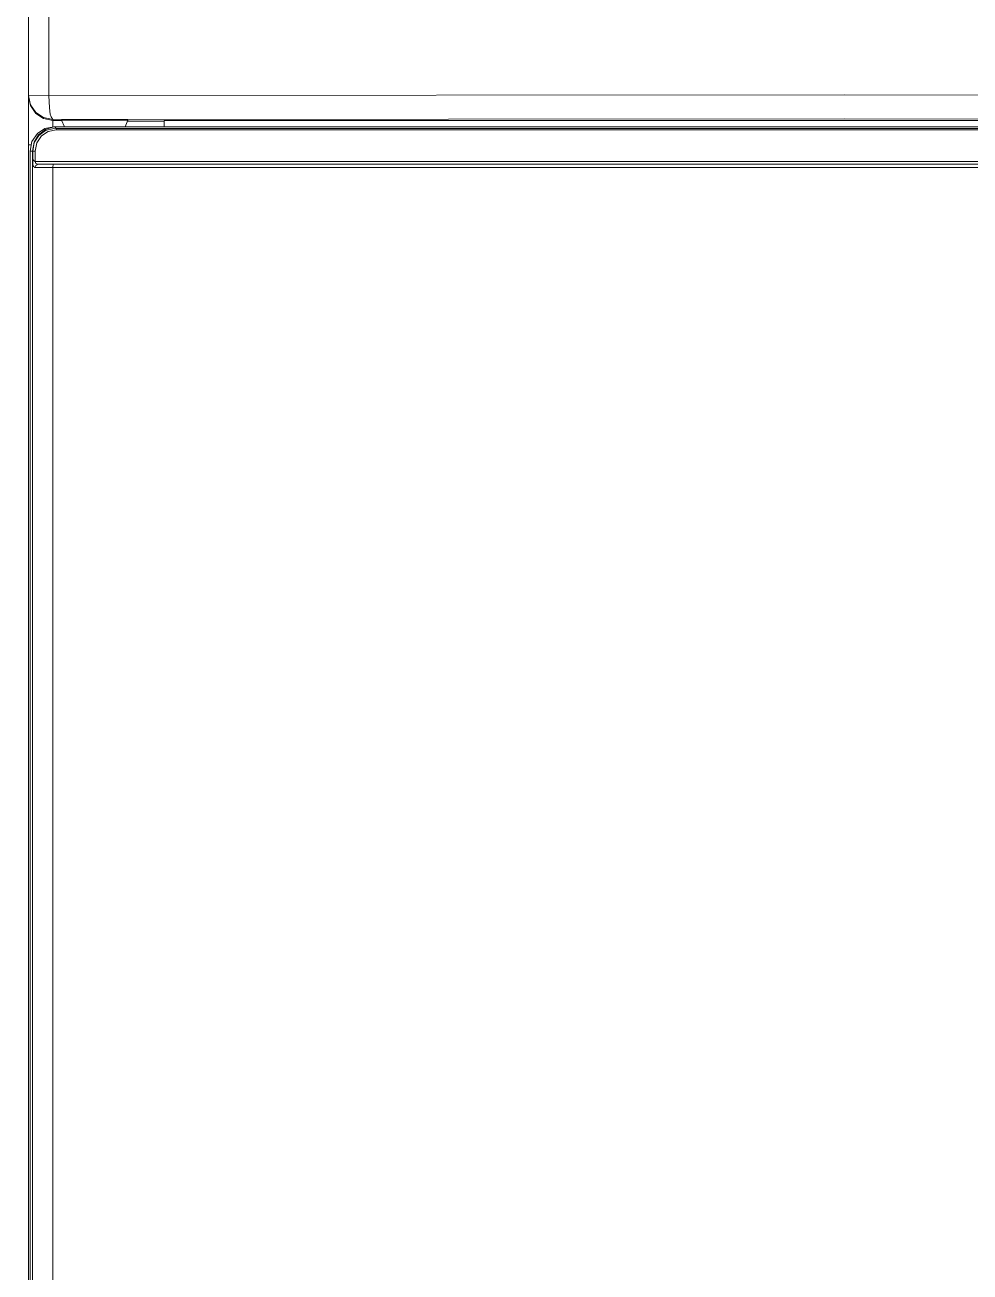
# Model space of a CAD drawing. Header units: millimetres. Extents: x 33157 to 59611, y -29750 to 1750.
# Drawn here: x 54320.87 to 54352.27, y -3146.73 to -3105.29 of the extents above; entities that cross this region are included whole.
import ezdxf

# ---------------------------------------------------------------- set-up
doc = ezdxf.new("R2010")
doc.units = ezdxf.units.MM
doc.layers.get('0').update_dxf_attribs({"lineweight": 18})

msp = doc.modelspace()

# ---------------------------------------------------------------- linework, layer by layer
at = {"lineweight": 9}
for p, q in [((54320.992, -3043.277), (54320.992, -3207.672)), ((54321.662, -3043.277), (54321.662, -3107.63)), ((54321.794, -3108.431), (54321.794, -3108.676)), ((54325.491, -3108.469), (54325.491, -3108.676)), ((54321.039, -3109.478), (54321.039, -3164.666)), ((54321.124, -3109.478), (54321.124, -3170.173)), ((54321.134, -3109.478), (54321.134, -3109.732)), ((54321.209, -3109.478), (54321.209, -3109.827)), ((54321.794, -3110.025), (54321.794, -3170.173))]:
    msp.add_line(p, q, dxfattribs=at)
for points in [[(54348.091, -3107.611), (54348.091, -3107.611), (54320.992, -3107.63), (54320.992, -3107.63)], [(54321.049, -3107.969), (54321.049, -3107.969), (54320.992, -3107.668), (54320.992, -3107.668)], [(54348.091, -3107.611), (54348.091, -3107.611), (54375.189, -3107.63), (54375.189, -3107.63)], [(54321.794, -3108.469), (54321.794, -3108.469), (54321.483, -3108.403), (54321.483, -3108.403)], [(54321.794, -3108.431), (54321.794, -3108.431), (54348.091, -3108.412), (54348.091, -3108.412)], [(54322.086, -3108.469), (54322.086, -3108.469), (54321.794, -3108.469), (54321.794, -3108.469)], [(54324.293, -3108.45), (54324.293, -3108.45), (54322.086, -3108.45), (54322.086, -3108.45)], [(54322.086, -3108.45), (54322.086, -3108.45), (54322.181, -3108.676), (54322.181, -3108.676)], [(54324.199, -3108.676), (54324.199, -3108.676), (54324.293, -3108.45), (54324.293, -3108.45)], [(54324.293, -3108.488), (54324.293, -3108.488), (54325.491, -3108.488), (54325.491, -3108.488)], [(54374.388, -3108.469), (54374.388, -3108.469), (54325.491, -3108.469), (54325.491, -3108.469)], [(54348.091, -3108.412), (54348.091, -3108.412), (54374.388, -3108.431), (54374.388, -3108.431)], [(54321.832, -3108.676), (54321.832, -3108.676), (54374.369, -3108.676), (54374.369, -3108.676)], [(54374.265, -3108.771), (54374.265, -3108.771), (54321.907, -3108.771), (54321.907, -3108.771)], [(54321.916, -3108.733), (54321.916, -3108.733), (54374.265, -3108.733), (54374.265, -3108.733)], [(54321.926, -3108.676), (54321.926, -3108.676), (54321.832, -3108.676), (54321.832, -3108.676)], [(54321.879, -3108.724), (54321.879, -3108.724), (54321.832, -3108.733), (54321.832, -3108.733)], [(54321.879, -3108.724), (54321.879, -3108.724), (54321.898, -3108.686), (54321.898, -3108.686)], [(54321.879, -3108.724), (54321.879, -3108.724), (54321.898, -3108.733), (54321.898, -3108.733)], [(54321.898, -3108.686), (54321.898, -3108.686), (54321.926, -3108.676), (54321.926, -3108.676)], [(54321.898, -3108.733), (54321.898, -3108.733), (54321.916, -3108.733), (54321.916, -3108.733)], [(54321.907, -3108.771), (54321.907, -3108.771), (54321.916, -3108.733), (54321.916, -3108.733)], [(54320.992, -3109.27), (54320.992, -3109.27), (54321.068, -3109.27), (54321.068, -3109.27)], [(54321.209, -3109.827), (54321.209, -3109.827), (54374.972, -3109.827), (54374.972, -3109.827)], [(54321.039, -3109.478), (54321.039, -3109.478), (54321.209, -3109.478), (54321.209, -3109.478)], [(54321.2, -3110.025), (54321.2, -3110.025), (54374.982, -3110.025), (54374.982, -3110.025)], [(54321.294, -3109.921), (54321.294, -3109.921), (54374.888, -3109.921), (54374.888, -3109.921)], [(54321.803, -3109.921), (54321.803, -3109.921), (54321.794, -3110.025), (54321.794, -3110.025)]]:
    msp.add_open_spline(points, degree=3, dxfattribs=at)
for points, knots in [([(54320.992, -3107.63), (54320.992, -3107.63), (54321.049, -3107.941), (54321.049, -3107.941), (54321.049, -3107.941), (54321.228, -3108.195), (54321.228, -3108.195), (54321.228, -3108.195), (54321.483, -3108.365), (54321.483, -3108.365), (54321.483, -3108.365), (54321.794, -3108.431), (54321.794, -3108.431)], [0, 0, 0, 0, 154819.482639, 154819.482639, 154819.482639, 309638.965278, 309638.965278, 309638.965278, 464458.447917, 464458.447917, 464458.447917, 619277.930556, 619277.930556, 619277.930556, 619277.930556]), ([(54321.794, -3108.431), (54321.794, -3108.431), (54321.737, -3108.346), (54321.737, -3108.346), (54321.737, -3108.346), (54321.709, -3108.252), (54321.709, -3108.252), (54321.709, -3108.252), (54321.681, -3108.045), (54321.681, -3108.045), (54321.681, -3108.045), (54321.662, -3107.63), (54321.662, -3107.63)], [0, 0, 0, 0, 154821.562423, 154821.562423, 154821.562423, 309643.124846, 309643.124846, 309643.124846, 464464.687269, 464464.687269, 464464.687269, 619286.249691, 619286.249691, 619286.249691, 619286.249691]), ([(54321.049, -3107.969), (54321.049, -3107.969), (54321.228, -3108.233), (54321.228, -3108.233), (54321.228, -3108.233), (54321.483, -3108.403), (54321.483, -3108.403)], [0, 0, 0, 0, 174597.813853, 174597.813853, 174597.813853, 349195.627705, 349195.627705, 349195.627705, 349195.627705]), ([(54321.039, -3109.478), (54321.039, -3109.478), (54321.096, -3109.157), (54321.096, -3109.157), (54321.096, -3109.157), (54321.284, -3108.893), (54321.284, -3108.893)], [0, 0, 0, 0, 174599.212496, 174599.212496, 174599.212496, 349198.424992, 349198.424992, 349198.424992, 349198.424992]), ([(54321.832, -3108.676), (54321.832, -3108.676), (54321.558, -3108.761), (54321.558, -3108.761), (54321.558, -3108.761), (54321.322, -3108.94), (54321.322, -3108.94), (54321.322, -3108.94), (54321.171, -3109.186), (54321.171, -3109.186), (54321.171, -3109.186), (54321.124, -3109.478), (54321.124, -3109.478)], [0, 0, 0, 0, 154821.282619, 154821.282619, 154821.282619, 309642.565239, 309642.565239, 309642.565239, 464463.847858, 464463.847858, 464463.847858, 619285.130478, 619285.130478, 619285.130478, 619285.130478]), ([(54321.832, -3108.733), (54321.832, -3108.733), (54321.558, -3108.799), (54321.558, -3108.799), (54321.558, -3108.799), (54321.332, -3108.959), (54321.332, -3108.959), (54321.332, -3108.959), (54321.181, -3109.195), (54321.181, -3109.195), (54321.181, -3109.195), (54321.134, -3109.478), (54321.134, -3109.478)], [0, 0, 0, 0, 154821.362454, 154821.362454, 154821.362454, 309642.724908, 309642.724908, 309642.724908, 464464.087361, 464464.087361, 464464.087361, 619285.449815, 619285.449815, 619285.449815, 619285.449815]), ([(54321.907, -3108.771), (54321.907, -3108.771), (54321.643, -3108.827), (54321.643, -3108.827), (54321.643, -3108.827), (54321.417, -3108.978), (54321.417, -3108.978), (54321.417, -3108.978), (54321.266, -3109.204), (54321.266, -3109.204), (54321.266, -3109.204), (54321.209, -3109.478), (54321.209, -3109.478)], [0, 0, 0, 0, 154821.645807, 154821.645807, 154821.645807, 309643.291614, 309643.291614, 309643.291614, 464464.937421, 464464.937421, 464464.937421, 619286.583228, 619286.583228, 619286.583228, 619286.583228]), ([(54321.832, -3108.676), (54321.832, -3108.676), (54321.53, -3108.733), (54321.53, -3108.733), (54321.53, -3108.733), (54321.284, -3108.893), (54321.284, -3108.893)], [0, 0, 0, 0, 174599.666583, 174599.666583, 174599.666583, 349199.333165, 349199.333165, 349199.333165, 349199.333165]), ([(54321.134, -3109.732), (54321.134, -3109.732), (54321.134, -3109.893), (54321.134, -3109.893), (54321.134, -3109.893), (54321.143, -3109.978), (54321.143, -3109.978), (54321.143, -3109.978), (54321.2, -3110.025), (54321.2, -3110.025)], [0, 0, 0, 0, 160887.346654, 160887.346654, 160887.346654, 321774.693309, 321774.693309, 321774.693309, 482662.039963, 482662.039963, 482662.039963, 482662.039963]), ([(54321.134, -3109.732), (54321.134, -3109.732), (54321.152, -3109.789), (54321.152, -3109.789), (54321.152, -3109.789), (54321.209, -3109.827), (54321.209, -3109.827)], [0, 0, 0, 0, 174600.544464, 174600.544464, 174600.544464, 349201.088928, 349201.088928, 349201.088928, 349201.088928]), ([(54321.209, -3109.827), (54321.209, -3109.827), (54321.228, -3109.893), (54321.228, -3109.893), (54321.228, -3109.893), (54321.294, -3109.921), (54321.294, -3109.921)], [0, 0, 0, 0, 174600.944658, 174600.944658, 174600.944658, 349201.889316, 349201.889316, 349201.889316, 349201.889316]), ([(54321.294, -3109.921), (54321.294, -3109.921), (54321.228, -3109.959), (54321.228, -3109.959), (54321.228, -3109.959), (54321.2, -3110.025), (54321.2, -3110.025)], [0, 0, 0, 0, 174601.057175, 174601.057175, 174601.057175, 349202.11435, 349202.11435, 349202.11435, 349202.11435])]:
    msp.add_open_spline(points, degree=3, knots=knots, dxfattribs=at)

doc.saveas('drawing.dxf')
